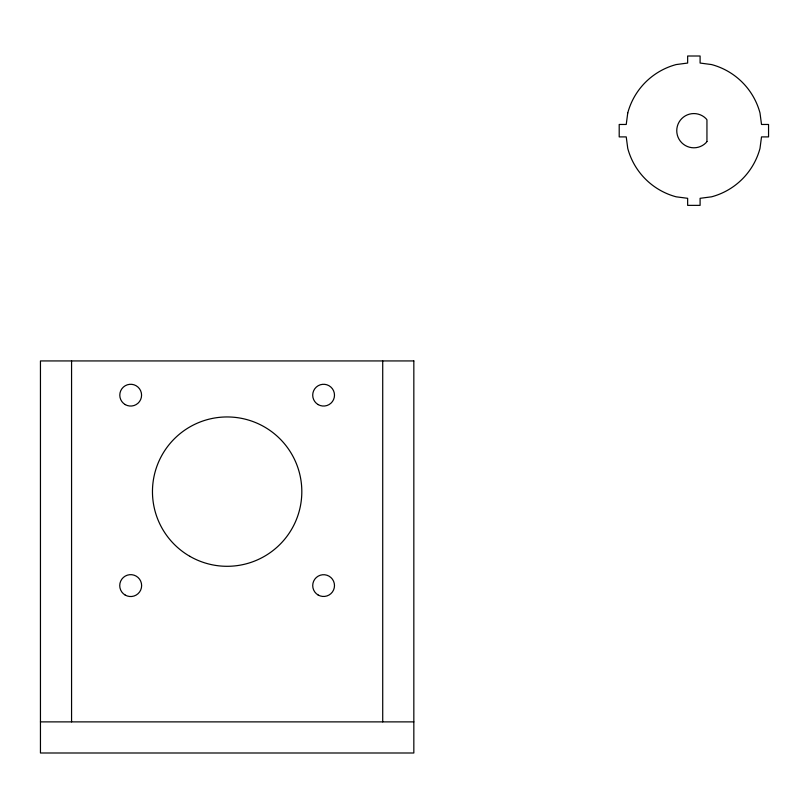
<?xml version="1.0" encoding="UTF-8"?>
<svg xmlns="http://www.w3.org/2000/svg" width="809" height="809" viewBox="0 0 809 809"><rect width="100%" height="100%" fill="white"/><g stroke="black" fill="none" stroke-linecap="round" stroke-linejoin="round"><path stroke-width="1.21" d="M40.45 721.881L413.834 721.881M382.718 360.935L382.718 721.881M71.566 360.935L71.566 721.881M627.754 112.967L626.237 124.465L619.198 124.465L619.198 136.903L626.237 136.903L627.754 148.401A68.452 68.452 0 0 0 676.152 196.809L687.65 198.316L687.65 205.365L700.098 205.365L700.098 198.316L711.586 196.809A68.452 68.452 0 0 0 759.995 148.401L761.512 136.903L768.55 136.903L768.55 124.465L761.512 124.465L759.995 112.967A68.452 68.452 0 0 0 711.586 64.568L700.098 63.051L700.098 56.003L687.65 56.003L687.65 63.051L676.152 64.568A68.452 68.452 0 0 0 627.754 112.967M706.945 141.524L705.974 142.788A17.11 17.11 0 0 1 681.775 142.788A17.11 17.11 0 0 1 681.775 118.579A17.11 17.11 0 0 1 705.974 118.579L706.945 119.843L706.945 141.524M413.834 360.935L40.45 360.935L40.45 752.997L413.834 752.997L413.834 360.935M189.802 556.299A74.681 74.681 0 0 0 301.818 491.619A74.681 74.681 0 0 0 189.802 426.95A74.681 74.681 0 0 0 189.802 556.299M318.159 404.601A10.891 10.891 0 0 0 334.491 395.166A10.891 10.891 0 0 0 318.159 385.731A10.891 10.891 0 0 0 318.159 404.601M318.159 595.019A10.891 10.891 0 0 0 334.491 585.595A10.891 10.891 0 0 0 318.159 576.16A10.891 10.891 0 0 0 318.159 595.019M125.213 595.08A10.952 10.952 0 0 0 141.636 585.595A10.952 10.952 0 0 0 125.213 576.109A10.952 10.952 0 0 0 125.213 595.08M125.243 404.601A10.891 10.891 0 0 0 141.575 395.166A10.891 10.891 0 0 0 125.243 385.731A10.891 10.891 0 0 0 125.243 404.601"/></g></svg>
